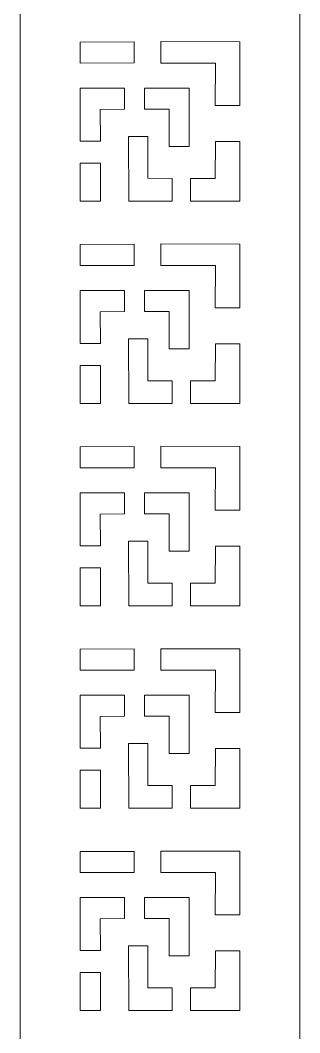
# Model space of a CAD drawing. Header units: millimetres. Extents: x -2738 to 837, y -1121 to 1678.
# Drawn here: x -1544 to -1369, y -288 to 346 of the extents above; entities that cross this region are included whole.
import ezdxf

# ---------------------------------------------------------------- set-up
doc = ezdxf.new("R2010")
doc.units = ezdxf.units.MM
doc.header["$MEASUREMENT"] = 0
doc.layers.add('Katman 1', color=7, linetype='Continuous')

msp = doc.modelspace()

# ---------------------------------------------------------------- linework, layer by layer
at = {"layer": 'Katman 1', "color": 250, "lineweight": 20}
msp.add_lwpolyline([(-1544.3639, -945.6081), (-1369.3639, -945.6081), (-1369.3639, 1004.3919), (-1544.3639, 1004.3919), (-1544.3639, -945.6081)], close=True, dxfattribs=at)
at = {"layer": 'Katman 1', "color": 250, "lineweight": 5}
for points, knots in [([(-1472.9698, 332.8711), (-1472.9698, 332.8711), (-1472.9503, 319.6868), (-1472.9503, 319.6868), (-1472.9503, 319.6868), (-1472.9503, 319.6868), (-1472.9503, 319.6868), (-1472.9503, 319.6868), (-1506.8639, 319.6225), (-1506.8639, 319.6225), (-1506.8639, 319.6225), (-1506.8639, 319.6225), (-1506.8639, 319.6225), (-1506.8639, 319.6225), (-1506.8608, 332.773), (-1506.8608, 332.773), (-1506.8608, 332.773), (-1506.8608, 332.773), (-1506.8608, 332.773), (-1506.8608, 332.773), (-1472.9698, 332.8711), (-1472.9698, 332.8711)], [0, 0, 0, 0, 0.14285714, 0.14285714, 0.14285714, 0.28571429, 0.28571429, 0.28571429, 0.42857143, 0.42857143, 0.42857143, 0.57142857, 0.57142857, 0.57142857, 0.71428571, 0.71428571, 0.71428571, 0.85714286, 0.85714286, 0.85714286, 1, 1, 1, 1]), ([(-1422.2619, 293.0499), (-1422.2619, 293.0499), (-1422.2045, 319.6649), (-1422.2045, 319.6649), (-1422.2045, 319.6649), (-1422.2045, 319.6649), (-1422.2045, 319.6649), (-1422.2045, 319.6649), (-1456.2695, 319.6649), (-1456.2695, 319.6649), (-1456.2695, 319.6649), (-1456.2695, 319.6649), (-1456.2695, 319.6649), (-1456.2695, 319.6649), (-1456.2695, 333.0711), (-1456.2695, 333.0711), (-1456.2695, 333.0711), (-1456.2695, 333.0711), (-1456.2695, 333.0711), (-1456.2695, 333.0711), (-1406.8639, 332.9419), (-1406.8639, 332.9419), (-1406.8639, 332.9419), (-1406.8639, 332.9419), (-1406.8639, 332.9419), (-1406.8639, 332.9419), (-1406.8639, 292.9838), (-1406.8639, 292.9838), (-1406.8639, 292.9838), (-1406.8639, 292.9838), (-1406.8639, 292.9838), (-1406.8639, 292.9838), (-1422.2619, 293.0499), (-1422.2619, 293.0499)], [0, 0, 0, 0, 0.09090909, 0.09090909, 0.09090909, 0.18181818, 0.18181818, 0.18181818, 0.27272727, 0.27272727, 0.27272727, 0.36363636, 0.36363636, 0.36363636, 0.45454545, 0.45454545, 0.45454545, 0.54545455, 0.54545455, 0.54545455, 0.63636364, 0.63636364, 0.63636364, 0.72727273, 0.72727273, 0.72727273, 0.81818182, 0.81818182, 0.81818182, 0.90909091, 0.90909091, 0.90909091, 1, 1, 1, 1]), ([(-1506.8632, 270.6958), (-1506.8632, 270.6958), (-1494.2156, 270.6815), (-1494.2156, 270.6815), (-1494.2156, 270.6815), (-1494.2156, 270.6815), (-1494.2156, 270.6815), (-1494.2156, 270.6815), (-1494.2738, 290.5965), (-1494.2738, 290.5965), (-1494.2738, 290.5965), (-1494.2738, 290.5965), (-1494.2738, 290.5965), (-1494.2738, 290.5965), (-1479.0618, 290.7258), (-1479.0618, 290.7258), (-1479.0618, 290.7258), (-1479.0618, 290.7258), (-1479.0618, 290.7258), (-1479.0618, 290.7258), (-1479.1832, 304.0017), (-1479.1832, 304.0017), (-1479.1832, 304.0017), (-1479.1832, 304.0017), (-1479.1832, 304.0017), (-1479.1832, 304.0017), (-1506.8639, 303.9367), (-1506.8639, 303.9367), (-1506.8639, 303.9367), (-1506.8639, 303.9367), (-1506.8639, 303.9367), (-1506.8639, 303.9367), (-1506.8632, 270.6958), (-1506.8632, 270.6958)], [0, 0, 0, 0, 0.09090909, 0.09090909, 0.09090909, 0.18181818, 0.18181818, 0.18181818, 0.27272727, 0.27272727, 0.27272727, 0.36363636, 0.36363636, 0.36363636, 0.45454545, 0.45454545, 0.45454545, 0.54545455, 0.54545455, 0.54545455, 0.63636364, 0.63636364, 0.63636364, 0.72727273, 0.72727273, 0.72727273, 0.81818182, 0.81818182, 0.81818182, 0.90909091, 0.90909091, 0.90909091, 1, 1, 1, 1]), ([(-1451.0536, 267.2977), (-1451.0536, 267.2977), (-1438.6883, 267.2977), (-1438.6883, 267.2977), (-1438.6883, 267.2977), (-1438.6883, 267.2977), (-1438.6883, 267.2977), (-1438.6883, 267.2977), (-1438.6883, 304.0017), (-1438.6883, 304.0017), (-1438.6883, 304.0017), (-1438.6883, 304.0017), (-1438.6883, 304.0017), (-1438.6883, 304.0017), (-1466.5706, 304.0017), (-1466.5706, 304.0017), (-1466.5706, 304.0017), (-1466.5706, 304.0017), (-1466.5706, 304.0017), (-1466.5706, 304.0017), (-1466.5706, 290.7258), (-1466.5706, 290.7258), (-1466.5706, 290.7258), (-1466.5706, 290.7258), (-1466.5706, 290.7258), (-1466.5706, 290.7258), (-1451.0536, 290.7258), (-1451.0536, 290.7258), (-1451.0536, 290.7258), (-1451.0536, 290.7258), (-1451.0536, 290.7258), (-1451.0536, 290.7258), (-1451.0536, 267.2977), (-1451.0536, 267.2977)], [0, 0, 0, 0, 0.09090909, 0.09090909, 0.09090909, 0.18181818, 0.18181818, 0.18181818, 0.27272727, 0.27272727, 0.27272727, 0.36363636, 0.36363636, 0.36363636, 0.45454545, 0.45454545, 0.45454545, 0.54545455, 0.54545455, 0.54545455, 0.63636364, 0.63636364, 0.63636364, 0.72727273, 0.72727273, 0.72727273, 0.81818182, 0.81818182, 0.81818182, 0.90909091, 0.90909091, 0.90909091, 1, 1, 1, 1]), ([(-1476.5756, 273.5695), (-1476.5756, 273.5695), (-1464.4425, 273.5819), (-1464.4425, 273.5819), (-1464.4425, 273.5819), (-1464.4425, 273.5819), (-1464.4425, 273.5819), (-1464.4425, 273.5819), (-1464.5007, 247.4194), (-1464.5007, 247.4194), (-1464.5007, 247.4194), (-1464.5007, 247.4194), (-1464.5007, 247.4194), (-1464.5007, 247.4194), (-1449.2888, 247.2902), (-1449.2888, 247.2902), (-1449.2888, 247.2902), (-1449.2888, 247.2902), (-1449.2888, 247.2902), (-1449.2888, 247.2902), (-1449.2888, 233.0711), (-1449.2888, 233.0711), (-1449.2888, 233.0711), (-1449.2888, 233.0711), (-1449.2888, 233.0711), (-1449.2888, 233.0711), (-1476.3781, 233.0711), (-1476.3781, 233.0711), (-1476.3781, 233.0711), (-1476.3781, 233.0711), (-1476.3781, 233.0711), (-1476.3781, 233.0711), (-1476.5756, 273.5695), (-1476.5756, 273.5695)], [0, 0, 0, 0, 0.09090909, 0.09090909, 0.09090909, 0.18181818, 0.18181818, 0.18181818, 0.27272727, 0.27272727, 0.27272727, 0.36363636, 0.36363636, 0.36363636, 0.45454545, 0.45454545, 0.45454545, 0.54545455, 0.54545455, 0.54545455, 0.63636364, 0.63636364, 0.63636364, 0.72727273, 0.72727273, 0.72727273, 0.81818182, 0.81818182, 0.81818182, 0.90909091, 0.90909091, 0.90909091, 1, 1, 1, 1]), ([(-1437.6963, 233.1125), (-1437.6963, 233.1125), (-1437.6963, 247.2515), (-1437.6963, 247.2515), (-1437.6963, 247.2515), (-1437.6963, 247.2515), (-1437.6963, 247.2515), (-1437.6963, 247.2515), (-1422.2385, 247.3174), (-1422.2385, 247.3174), (-1422.2385, 247.3174), (-1422.2385, 247.3174), (-1422.2385, 247.3174), (-1422.2385, 247.3174), (-1422.177, 270.4843), (-1422.177, 270.4843), (-1422.177, 270.4843), (-1422.177, 270.4843), (-1422.177, 270.4843), (-1422.177, 270.4843), (-1406.9302, 270.4843), (-1406.9302, 270.4843), (-1406.9302, 270.4843), (-1406.9302, 270.4843), (-1406.9302, 270.4843), (-1406.9302, 270.4843), (-1406.9302, 233.1125), (-1406.9302, 233.1125), (-1406.9302, 233.1125), (-1406.9302, 233.1125), (-1406.9302, 233.1125), (-1406.9302, 233.1125), (-1437.6963, 233.1125), (-1437.6963, 233.1125)], [0, 0, 0, 0, 0.09090909, 0.09090909, 0.09090909, 0.18181818, 0.18181818, 0.18181818, 0.27272727, 0.27272727, 0.27272727, 0.36363636, 0.36363636, 0.36363636, 0.45454545, 0.45454545, 0.45454545, 0.54545455, 0.54545455, 0.54545455, 0.63636364, 0.63636364, 0.63636364, 0.72727273, 0.72727273, 0.72727273, 0.81818182, 0.81818182, 0.81818182, 0.90909091, 0.90909091, 0.90909091, 1, 1, 1, 1]), ([(-1506.8632, 233.1125), (-1506.8632, 233.1125), (-1494.1645, 233.09), (-1494.1645, 233.09), (-1494.1645, 233.09), (-1494.1645, 233.09), (-1494.1645, 233.09), (-1494.1645, 233.09), (-1494.1352, 256.9218), (-1494.1352, 256.9218), (-1494.1352, 256.9218), (-1494.1352, 256.9218), (-1494.1352, 256.9218), (-1494.1352, 256.9218), (-1506.8639, 256.9841), (-1506.8639, 256.9841), (-1506.8639, 256.9841), (-1506.8639, 256.9841), (-1506.8639, 256.9841), (-1506.8639, 256.9841), (-1506.8632, 233.1125), (-1506.8632, 233.1125)], [0, 0, 0, 0, 0.14285714, 0.14285714, 0.14285714, 0.28571429, 0.28571429, 0.28571429, 0.42857143, 0.42857143, 0.42857143, 0.57142857, 0.57142857, 0.57142857, 0.71428571, 0.71428571, 0.71428571, 0.85714286, 0.85714286, 0.85714286, 1, 1, 1, 1]), ([(-1472.9698, 206.0811), (-1472.9698, 206.0811), (-1472.9503, 192.8968), (-1472.9503, 192.8968), (-1472.9503, 192.8968), (-1472.9503, 192.8968), (-1472.9503, 192.8968), (-1472.9503, 192.8968), (-1506.8639, 192.8325), (-1506.8639, 192.8325), (-1506.8639, 192.8325), (-1506.8639, 192.8325), (-1506.8639, 192.8325), (-1506.8639, 192.8325), (-1506.8608, 205.983), (-1506.8608, 205.983), (-1506.8608, 205.983), (-1506.8608, 205.983), (-1506.8608, 205.983), (-1506.8608, 205.983), (-1472.9698, 206.0811), (-1472.9698, 206.0811)], [0, 0, 0, 0, 0.14285714, 0.14285714, 0.14285714, 0.28571429, 0.28571429, 0.28571429, 0.42857143, 0.42857143, 0.42857143, 0.57142857, 0.57142857, 0.57142857, 0.71428571, 0.71428571, 0.71428571, 0.85714286, 0.85714286, 0.85714286, 1, 1, 1, 1]), ([(-1422.2619, 166.2599), (-1422.2619, 166.2599), (-1422.2045, 192.8749), (-1422.2045, 192.8749), (-1422.2045, 192.8749), (-1422.2045, 192.8749), (-1422.2045, 192.8749), (-1422.2045, 192.8749), (-1456.2695, 192.8749), (-1456.2695, 192.8749), (-1456.2695, 192.8749), (-1456.2695, 192.8749), (-1456.2695, 192.8749), (-1456.2695, 192.8749), (-1456.2695, 206.2811), (-1456.2695, 206.2811), (-1456.2695, 206.2811), (-1456.2695, 206.2811), (-1456.2695, 206.2811), (-1456.2695, 206.2811), (-1406.8639, 206.1519), (-1406.8639, 206.1519), (-1406.8639, 206.1519), (-1406.8639, 206.1519), (-1406.8639, 206.1519), (-1406.8639, 206.1519), (-1406.8639, 166.1938), (-1406.8639, 166.1938), (-1406.8639, 166.1938), (-1406.8639, 166.1938), (-1406.8639, 166.1938), (-1406.8639, 166.1938), (-1422.2619, 166.2599), (-1422.2619, 166.2599)], [0, 0, 0, 0, 0.09090909, 0.09090909, 0.09090909, 0.18181818, 0.18181818, 0.18181818, 0.27272727, 0.27272727, 0.27272727, 0.36363636, 0.36363636, 0.36363636, 0.45454545, 0.45454545, 0.45454545, 0.54545455, 0.54545455, 0.54545455, 0.63636364, 0.63636364, 0.63636364, 0.72727273, 0.72727273, 0.72727273, 0.81818182, 0.81818182, 0.81818182, 0.90909091, 0.90909091, 0.90909091, 1, 1, 1, 1]), ([(-1506.8632, 143.9058), (-1506.8632, 143.9058), (-1494.2156, 143.8915), (-1494.2156, 143.8915), (-1494.2156, 143.8915), (-1494.2156, 143.8915), (-1494.2156, 143.8915), (-1494.2156, 143.8915), (-1494.2738, 163.8065), (-1494.2738, 163.8065), (-1494.2738, 163.8065), (-1494.2738, 163.8065), (-1494.2738, 163.8065), (-1494.2738, 163.8065), (-1479.0618, 163.9358), (-1479.0618, 163.9358), (-1479.0618, 163.9358), (-1479.0618, 163.9358), (-1479.0618, 163.9358), (-1479.0618, 163.9358), (-1479.1832, 177.2117), (-1479.1832, 177.2117), (-1479.1832, 177.2117), (-1479.1832, 177.2117), (-1479.1832, 177.2117), (-1479.1832, 177.2117), (-1506.8639, 177.1467), (-1506.8639, 177.1467), (-1506.8639, 177.1467), (-1506.8639, 177.1467), (-1506.8639, 177.1467), (-1506.8639, 177.1467), (-1506.8632, 143.9058), (-1506.8632, 143.9058)], [0, 0, 0, 0, 0.09090909, 0.09090909, 0.09090909, 0.18181818, 0.18181818, 0.18181818, 0.27272727, 0.27272727, 0.27272727, 0.36363636, 0.36363636, 0.36363636, 0.45454545, 0.45454545, 0.45454545, 0.54545455, 0.54545455, 0.54545455, 0.63636364, 0.63636364, 0.63636364, 0.72727273, 0.72727273, 0.72727273, 0.81818182, 0.81818182, 0.81818182, 0.90909091, 0.90909091, 0.90909091, 1, 1, 1, 1]), ([(-1451.0536, 140.5077), (-1451.0536, 140.5077), (-1438.6883, 140.5077), (-1438.6883, 140.5077), (-1438.6883, 140.5077), (-1438.6883, 140.5077), (-1438.6883, 140.5077), (-1438.6883, 140.5077), (-1438.6883, 177.2117), (-1438.6883, 177.2117), (-1438.6883, 177.2117), (-1438.6883, 177.2117), (-1438.6883, 177.2117), (-1438.6883, 177.2117), (-1466.5706, 177.2117), (-1466.5706, 177.2117), (-1466.5706, 177.2117), (-1466.5706, 177.2117), (-1466.5706, 177.2117), (-1466.5706, 177.2117), (-1466.5706, 163.9358), (-1466.5706, 163.9358), (-1466.5706, 163.9358), (-1466.5706, 163.9358), (-1466.5706, 163.9358), (-1466.5706, 163.9358), (-1451.0536, 163.9358), (-1451.0536, 163.9358), (-1451.0536, 163.9358), (-1451.0536, 163.9358), (-1451.0536, 163.9358), (-1451.0536, 163.9358), (-1451.0536, 140.5077), (-1451.0536, 140.5077)], [0, 0, 0, 0, 0.09090909, 0.09090909, 0.09090909, 0.18181818, 0.18181818, 0.18181818, 0.27272727, 0.27272727, 0.27272727, 0.36363636, 0.36363636, 0.36363636, 0.45454545, 0.45454545, 0.45454545, 0.54545455, 0.54545455, 0.54545455, 0.63636364, 0.63636364, 0.63636364, 0.72727273, 0.72727273, 0.72727273, 0.81818182, 0.81818182, 0.81818182, 0.90909091, 0.90909091, 0.90909091, 1, 1, 1, 1]), ([(-1476.5756, 146.7795), (-1476.5756, 146.7795), (-1464.4425, 146.7919), (-1464.4425, 146.7919), (-1464.4425, 146.7919), (-1464.4425, 146.7919), (-1464.4425, 146.7919), (-1464.4425, 146.7919), (-1464.5007, 120.6294), (-1464.5007, 120.6294), (-1464.5007, 120.6294), (-1464.5007, 120.6294), (-1464.5007, 120.6294), (-1464.5007, 120.6294), (-1449.2888, 120.5002), (-1449.2888, 120.5002), (-1449.2888, 120.5002), (-1449.2888, 120.5002), (-1449.2888, 120.5002), (-1449.2888, 120.5002), (-1449.2888, 106.2811), (-1449.2888, 106.2811), (-1449.2888, 106.2811), (-1449.2888, 106.2811), (-1449.2888, 106.2811), (-1449.2888, 106.2811), (-1476.3781, 106.2811), (-1476.3781, 106.2811), (-1476.3781, 106.2811), (-1476.3781, 106.2811), (-1476.3781, 106.2811), (-1476.3781, 106.2811), (-1476.5756, 146.7795), (-1476.5756, 146.7795)], [0, 0, 0, 0, 0.09090909, 0.09090909, 0.09090909, 0.18181818, 0.18181818, 0.18181818, 0.27272727, 0.27272727, 0.27272727, 0.36363636, 0.36363636, 0.36363636, 0.45454545, 0.45454545, 0.45454545, 0.54545455, 0.54545455, 0.54545455, 0.63636364, 0.63636364, 0.63636364, 0.72727273, 0.72727273, 0.72727273, 0.81818182, 0.81818182, 0.81818182, 0.90909091, 0.90909091, 0.90909091, 1, 1, 1, 1]), ([(-1437.6963, 106.3225), (-1437.6963, 106.3225), (-1437.6963, 120.4615), (-1437.6963, 120.4615), (-1437.6963, 120.4615), (-1437.6963, 120.4615), (-1437.6963, 120.4615), (-1437.6963, 120.4615), (-1422.2385, 120.5274), (-1422.2385, 120.5274), (-1422.2385, 120.5274), (-1422.2385, 120.5274), (-1422.2385, 120.5274), (-1422.2385, 120.5274), (-1422.177, 143.6943), (-1422.177, 143.6943), (-1422.177, 143.6943), (-1422.177, 143.6943), (-1422.177, 143.6943), (-1422.177, 143.6943), (-1406.9302, 143.6943), (-1406.9302, 143.6943), (-1406.9302, 143.6943), (-1406.9302, 143.6943), (-1406.9302, 143.6943), (-1406.9302, 143.6943), (-1406.9302, 106.3225), (-1406.9302, 106.3225), (-1406.9302, 106.3225), (-1406.9302, 106.3225), (-1406.9302, 106.3225), (-1406.9302, 106.3225), (-1437.6963, 106.3225), (-1437.6963, 106.3225)], [0, 0, 0, 0, 0.09090909, 0.09090909, 0.09090909, 0.18181818, 0.18181818, 0.18181818, 0.27272727, 0.27272727, 0.27272727, 0.36363636, 0.36363636, 0.36363636, 0.45454545, 0.45454545, 0.45454545, 0.54545455, 0.54545455, 0.54545455, 0.63636364, 0.63636364, 0.63636364, 0.72727273, 0.72727273, 0.72727273, 0.81818182, 0.81818182, 0.81818182, 0.90909091, 0.90909091, 0.90909091, 1, 1, 1, 1]), ([(-1506.8632, 106.3225), (-1506.8632, 106.3225), (-1494.1645, 106.3), (-1494.1645, 106.3), (-1494.1645, 106.3), (-1494.1645, 106.3), (-1494.1645, 106.3), (-1494.1645, 106.3), (-1494.1352, 130.1318), (-1494.1352, 130.1318), (-1494.1352, 130.1318), (-1494.1352, 130.1318), (-1494.1352, 130.1318), (-1494.1352, 130.1318), (-1506.8639, 130.1941), (-1506.8639, 130.1941), (-1506.8639, 130.1941), (-1506.8639, 130.1941), (-1506.8639, 130.1941), (-1506.8639, 130.1941), (-1506.8632, 106.3225), (-1506.8632, 106.3225)], [0, 0, 0, 0, 0.14285714, 0.14285714, 0.14285714, 0.28571429, 0.28571429, 0.28571429, 0.42857143, 0.42857143, 0.42857143, 0.57142857, 0.57142857, 0.57142857, 0.71428571, 0.71428571, 0.71428571, 0.85714286, 0.85714286, 0.85714286, 1, 1, 1, 1]), ([(-1472.9698, 79.2911), (-1472.9698, 79.2911), (-1472.9503, 66.1068), (-1472.9503, 66.1068), (-1472.9503, 66.1068), (-1472.9503, 66.1068), (-1472.9503, 66.1068), (-1472.9503, 66.1068), (-1506.8639, 66.0425), (-1506.8639, 66.0425), (-1506.8639, 66.0425), (-1506.8639, 66.0425), (-1506.8639, 66.0425), (-1506.8639, 66.0425), (-1506.8608, 79.193), (-1506.8608, 79.193), (-1506.8608, 79.193), (-1506.8608, 79.193), (-1506.8608, 79.193), (-1506.8608, 79.193), (-1472.9698, 79.2911), (-1472.9698, 79.2911)], [0, 0, 0, 0, 0.14285714, 0.14285714, 0.14285714, 0.28571429, 0.28571429, 0.28571429, 0.42857143, 0.42857143, 0.42857143, 0.57142857, 0.57142857, 0.57142857, 0.71428571, 0.71428571, 0.71428571, 0.85714286, 0.85714286, 0.85714286, 1, 1, 1, 1]), ([(-1422.2619, 39.4699), (-1422.2619, 39.4699), (-1422.2045, 66.0849), (-1422.2045, 66.0849), (-1422.2045, 66.0849), (-1422.2045, 66.0849), (-1422.2045, 66.0849), (-1422.2045, 66.0849), (-1456.2695, 66.0849), (-1456.2695, 66.0849), (-1456.2695, 66.0849), (-1456.2695, 66.0849), (-1456.2695, 66.0849), (-1456.2695, 66.0849), (-1456.2695, 79.4911), (-1456.2695, 79.4911), (-1456.2695, 79.4911), (-1456.2695, 79.4911), (-1456.2695, 79.4911), (-1456.2695, 79.4911), (-1406.8639, 79.3619), (-1406.8639, 79.3619), (-1406.8639, 79.3619), (-1406.8639, 79.3619), (-1406.8639, 79.3619), (-1406.8639, 79.3619), (-1406.8639, 39.4038), (-1406.8639, 39.4038), (-1406.8639, 39.4038), (-1406.8639, 39.4038), (-1406.8639, 39.4038), (-1406.8639, 39.4038), (-1422.2619, 39.4699), (-1422.2619, 39.4699)], [0, 0, 0, 0, 0.09090909, 0.09090909, 0.09090909, 0.18181818, 0.18181818, 0.18181818, 0.27272727, 0.27272727, 0.27272727, 0.36363636, 0.36363636, 0.36363636, 0.45454545, 0.45454545, 0.45454545, 0.54545455, 0.54545455, 0.54545455, 0.63636364, 0.63636364, 0.63636364, 0.72727273, 0.72727273, 0.72727273, 0.81818182, 0.81818182, 0.81818182, 0.90909091, 0.90909091, 0.90909091, 1, 1, 1, 1]), ([(-1506.8632, 17.1158), (-1506.8632, 17.1158), (-1494.2156, 17.1015), (-1494.2156, 17.1015), (-1494.2156, 17.1015), (-1494.2156, 17.1015), (-1494.2156, 17.1015), (-1494.2156, 17.1015), (-1494.2738, 37.0165), (-1494.2738, 37.0165), (-1494.2738, 37.0165), (-1494.2738, 37.0165), (-1494.2738, 37.0165), (-1494.2738, 37.0165), (-1479.0618, 37.1458), (-1479.0618, 37.1458), (-1479.0618, 37.1458), (-1479.0618, 37.1458), (-1479.0618, 37.1458), (-1479.0618, 37.1458), (-1479.1832, 50.4217), (-1479.1832, 50.4217), (-1479.1832, 50.4217), (-1479.1832, 50.4217), (-1479.1832, 50.4217), (-1479.1832, 50.4217), (-1506.8639, 50.3567), (-1506.8639, 50.3567), (-1506.8639, 50.3567), (-1506.8639, 50.3567), (-1506.8639, 50.3567), (-1506.8639, 50.3567), (-1506.8632, 17.1158), (-1506.8632, 17.1158)], [0, 0, 0, 0, 0.09090909, 0.09090909, 0.09090909, 0.18181818, 0.18181818, 0.18181818, 0.27272727, 0.27272727, 0.27272727, 0.36363636, 0.36363636, 0.36363636, 0.45454545, 0.45454545, 0.45454545, 0.54545455, 0.54545455, 0.54545455, 0.63636364, 0.63636364, 0.63636364, 0.72727273, 0.72727273, 0.72727273, 0.81818182, 0.81818182, 0.81818182, 0.90909091, 0.90909091, 0.90909091, 1, 1, 1, 1]), ([(-1451.0536, 13.7177), (-1451.0536, 13.7177), (-1438.6883, 13.7177), (-1438.6883, 13.7177), (-1438.6883, 13.7177), (-1438.6883, 13.7177), (-1438.6883, 13.7177), (-1438.6883, 13.7177), (-1438.6883, 50.4217), (-1438.6883, 50.4217), (-1438.6883, 50.4217), (-1438.6883, 50.4217), (-1438.6883, 50.4217), (-1438.6883, 50.4217), (-1466.5706, 50.4217), (-1466.5706, 50.4217), (-1466.5706, 50.4217), (-1466.5706, 50.4217), (-1466.5706, 50.4217), (-1466.5706, 50.4217), (-1466.5706, 37.1458), (-1466.5706, 37.1458), (-1466.5706, 37.1458), (-1466.5706, 37.1458), (-1466.5706, 37.1458), (-1466.5706, 37.1458), (-1451.0536, 37.1458), (-1451.0536, 37.1458), (-1451.0536, 37.1458), (-1451.0536, 37.1458), (-1451.0536, 37.1458), (-1451.0536, 37.1458), (-1451.0536, 13.7177), (-1451.0536, 13.7177)], [0, 0, 0, 0, 0.09090909, 0.09090909, 0.09090909, 0.18181818, 0.18181818, 0.18181818, 0.27272727, 0.27272727, 0.27272727, 0.36363636, 0.36363636, 0.36363636, 0.45454545, 0.45454545, 0.45454545, 0.54545455, 0.54545455, 0.54545455, 0.63636364, 0.63636364, 0.63636364, 0.72727273, 0.72727273, 0.72727273, 0.81818182, 0.81818182, 0.81818182, 0.90909091, 0.90909091, 0.90909091, 1, 1, 1, 1]), ([(-1476.5756, 19.9895), (-1476.5756, 19.9895), (-1464.4425, 20.0019), (-1464.4425, 20.0019), (-1464.4425, 20.0019), (-1464.4425, 20.0019), (-1464.4425, 20.0019), (-1464.4425, 20.0019), (-1464.5007, -6.1606), (-1464.5007, -6.1606), (-1464.5007, -6.1606), (-1464.5007, -6.1606), (-1464.5007, -6.1606), (-1464.5007, -6.1606), (-1449.2888, -6.2898), (-1449.2888, -6.2898), (-1449.2888, -6.2898), (-1449.2888, -6.2898), (-1449.2888, -6.2898), (-1449.2888, -6.2898), (-1449.2888, -20.5089), (-1449.2888, -20.5089), (-1449.2888, -20.5089), (-1449.2888, -20.5089), (-1449.2888, -20.5089), (-1449.2888, -20.5089), (-1476.3781, -20.5089), (-1476.3781, -20.5089), (-1476.3781, -20.5089), (-1476.3781, -20.5089), (-1476.3781, -20.5089), (-1476.3781, -20.5089), (-1476.5756, 19.9895), (-1476.5756, 19.9895)], [0, 0, 0, 0, 0.09090909, 0.09090909, 0.09090909, 0.18181818, 0.18181818, 0.18181818, 0.27272727, 0.27272727, 0.27272727, 0.36363636, 0.36363636, 0.36363636, 0.45454545, 0.45454545, 0.45454545, 0.54545455, 0.54545455, 0.54545455, 0.63636364, 0.63636364, 0.63636364, 0.72727273, 0.72727273, 0.72727273, 0.81818182, 0.81818182, 0.81818182, 0.90909091, 0.90909091, 0.90909091, 1, 1, 1, 1]), ([(-1437.6963, -20.4675), (-1437.6963, -20.4675), (-1437.6963, -6.3285), (-1437.6963, -6.3285), (-1437.6963, -6.3285), (-1437.6963, -6.3285), (-1437.6963, -6.3285), (-1437.6963, -6.3285), (-1422.2385, -6.2626), (-1422.2385, -6.2626), (-1422.2385, -6.2626), (-1422.2385, -6.2626), (-1422.2385, -6.2626), (-1422.2385, -6.2626), (-1422.177, 16.9043), (-1422.177, 16.9043), (-1422.177, 16.9043), (-1422.177, 16.9043), (-1422.177, 16.9043), (-1422.177, 16.9043), (-1406.9302, 16.9043), (-1406.9302, 16.9043), (-1406.9302, 16.9043), (-1406.9302, 16.9043), (-1406.9302, 16.9043), (-1406.9302, 16.9043), (-1406.9302, -20.4675), (-1406.9302, -20.4675), (-1406.9302, -20.4675), (-1406.9302, -20.4675), (-1406.9302, -20.4675), (-1406.9302, -20.4675), (-1437.6963, -20.4675), (-1437.6963, -20.4675)], [0, 0, 0, 0, 0.09090909, 0.09090909, 0.09090909, 0.18181818, 0.18181818, 0.18181818, 0.27272727, 0.27272727, 0.27272727, 0.36363636, 0.36363636, 0.36363636, 0.45454545, 0.45454545, 0.45454545, 0.54545455, 0.54545455, 0.54545455, 0.63636364, 0.63636364, 0.63636364, 0.72727273, 0.72727273, 0.72727273, 0.81818182, 0.81818182, 0.81818182, 0.90909091, 0.90909091, 0.90909091, 1, 1, 1, 1]), ([(-1506.8632, -20.4675), (-1506.8632, -20.4675), (-1494.1645, -20.49), (-1494.1645, -20.49), (-1494.1645, -20.49), (-1494.1645, -20.49), (-1494.1645, -20.49), (-1494.1645, -20.49), (-1494.1352, 3.3418), (-1494.1352, 3.3418), (-1494.1352, 3.3418), (-1494.1352, 3.3418), (-1494.1352, 3.3418), (-1494.1352, 3.3418), (-1506.8639, 3.4041), (-1506.8639, 3.4041), (-1506.8639, 3.4041), (-1506.8639, 3.4041), (-1506.8639, 3.4041), (-1506.8639, 3.4041), (-1506.8632, -20.4675), (-1506.8632, -20.4675)], [0, 0, 0, 0, 0.14285714, 0.14285714, 0.14285714, 0.28571429, 0.28571429, 0.28571429, 0.42857143, 0.42857143, 0.42857143, 0.57142857, 0.57142857, 0.57142857, 0.71428571, 0.71428571, 0.71428571, 0.85714286, 0.85714286, 0.85714286, 1, 1, 1, 1]), ([(-1472.9698, -47.4989), (-1472.9698, -47.4989), (-1472.9503, -60.6832), (-1472.9503, -60.6832), (-1472.9503, -60.6832), (-1472.9503, -60.6832), (-1472.9503, -60.6832), (-1472.9503, -60.6832), (-1506.8639, -60.7475), (-1506.8639, -60.7475), (-1506.8639, -60.7475), (-1506.8639, -60.7475), (-1506.8639, -60.7475), (-1506.8639, -60.7475), (-1506.8608, -47.597), (-1506.8608, -47.597), (-1506.8608, -47.597), (-1506.8608, -47.597), (-1506.8608, -47.597), (-1506.8608, -47.597), (-1472.9698, -47.4989), (-1472.9698, -47.4989)], [0, 0, 0, 0, 0.14285714, 0.14285714, 0.14285714, 0.28571429, 0.28571429, 0.28571429, 0.42857143, 0.42857143, 0.42857143, 0.57142857, 0.57142857, 0.57142857, 0.71428571, 0.71428571, 0.71428571, 0.85714286, 0.85714286, 0.85714286, 1, 1, 1, 1]), ([(-1422.2619, -87.3201), (-1422.2619, -87.3201), (-1422.2045, -60.7051), (-1422.2045, -60.7051), (-1422.2045, -60.7051), (-1422.2045, -60.7051), (-1422.2045, -60.7051), (-1422.2045, -60.7051), (-1456.2695, -60.7051), (-1456.2695, -60.7051), (-1456.2695, -60.7051), (-1456.2695, -60.7051), (-1456.2695, -60.7051), (-1456.2695, -60.7051), (-1456.2695, -47.2989), (-1456.2695, -47.2989), (-1456.2695, -47.2989), (-1456.2695, -47.2989), (-1456.2695, -47.2989), (-1456.2695, -47.2989), (-1406.8639, -47.4281), (-1406.8639, -47.4281), (-1406.8639, -47.4281), (-1406.8639, -47.4281), (-1406.8639, -47.4281), (-1406.8639, -47.4281), (-1406.8639, -87.3862), (-1406.8639, -87.3862), (-1406.8639, -87.3862), (-1406.8639, -87.3862), (-1406.8639, -87.3862), (-1406.8639, -87.3862), (-1422.2619, -87.3201), (-1422.2619, -87.3201)], [0, 0, 0, 0, 0.09090909, 0.09090909, 0.09090909, 0.18181818, 0.18181818, 0.18181818, 0.27272727, 0.27272727, 0.27272727, 0.36363636, 0.36363636, 0.36363636, 0.45454545, 0.45454545, 0.45454545, 0.54545455, 0.54545455, 0.54545455, 0.63636364, 0.63636364, 0.63636364, 0.72727273, 0.72727273, 0.72727273, 0.81818182, 0.81818182, 0.81818182, 0.90909091, 0.90909091, 0.90909091, 1, 1, 1, 1]), ([(-1506.8632, -109.6742), (-1506.8632, -109.6742), (-1494.2156, -109.6885), (-1494.2156, -109.6885), (-1494.2156, -109.6885), (-1494.2156, -109.6885), (-1494.2156, -109.6885), (-1494.2156, -109.6885), (-1494.2738, -89.7735), (-1494.2738, -89.7735), (-1494.2738, -89.7735), (-1494.2738, -89.7735), (-1494.2738, -89.7735), (-1494.2738, -89.7735), (-1479.0618, -89.6442), (-1479.0618, -89.6442), (-1479.0618, -89.6442), (-1479.0618, -89.6442), (-1479.0618, -89.6442), (-1479.0618, -89.6442), (-1479.1832, -76.3683), (-1479.1832, -76.3683), (-1479.1832, -76.3683), (-1479.1832, -76.3683), (-1479.1832, -76.3683), (-1479.1832, -76.3683), (-1506.8639, -76.4333), (-1506.8639, -76.4333), (-1506.8639, -76.4333), (-1506.8639, -76.4333), (-1506.8639, -76.4333), (-1506.8639, -76.4333), (-1506.8632, -109.6742), (-1506.8632, -109.6742)], [0, 0, 0, 0, 0.09090909, 0.09090909, 0.09090909, 0.18181818, 0.18181818, 0.18181818, 0.27272727, 0.27272727, 0.27272727, 0.36363636, 0.36363636, 0.36363636, 0.45454545, 0.45454545, 0.45454545, 0.54545455, 0.54545455, 0.54545455, 0.63636364, 0.63636364, 0.63636364, 0.72727273, 0.72727273, 0.72727273, 0.81818182, 0.81818182, 0.81818182, 0.90909091, 0.90909091, 0.90909091, 1, 1, 1, 1]), ([(-1451.0536, -113.0723), (-1451.0536, -113.0723), (-1438.6883, -113.0723), (-1438.6883, -113.0723), (-1438.6883, -113.0723), (-1438.6883, -113.0723), (-1438.6883, -113.0723), (-1438.6883, -113.0723), (-1438.6883, -76.3683), (-1438.6883, -76.3683), (-1438.6883, -76.3683), (-1438.6883, -76.3683), (-1438.6883, -76.3683), (-1438.6883, -76.3683), (-1466.5706, -76.3683), (-1466.5706, -76.3683), (-1466.5706, -76.3683), (-1466.5706, -76.3683), (-1466.5706, -76.3683), (-1466.5706, -76.3683), (-1466.5706, -89.6442), (-1466.5706, -89.6442), (-1466.5706, -89.6442), (-1466.5706, -89.6442), (-1466.5706, -89.6442), (-1466.5706, -89.6442), (-1451.0536, -89.6442), (-1451.0536, -89.6442), (-1451.0536, -89.6442), (-1451.0536, -89.6442), (-1451.0536, -89.6442), (-1451.0536, -89.6442), (-1451.0536, -113.0723), (-1451.0536, -113.0723)], [0, 0, 0, 0, 0.09090909, 0.09090909, 0.09090909, 0.18181818, 0.18181818, 0.18181818, 0.27272727, 0.27272727, 0.27272727, 0.36363636, 0.36363636, 0.36363636, 0.45454545, 0.45454545, 0.45454545, 0.54545455, 0.54545455, 0.54545455, 0.63636364, 0.63636364, 0.63636364, 0.72727273, 0.72727273, 0.72727273, 0.81818182, 0.81818182, 0.81818182, 0.90909091, 0.90909091, 0.90909091, 1, 1, 1, 1]), ([(-1476.5756, -106.8005), (-1476.5756, -106.8005), (-1464.4425, -106.7881), (-1464.4425, -106.7881), (-1464.4425, -106.7881), (-1464.4425, -106.7881), (-1464.4425, -106.7881), (-1464.4425, -106.7881), (-1464.5007, -132.9506), (-1464.5007, -132.9506), (-1464.5007, -132.9506), (-1464.5007, -132.9506), (-1464.5007, -132.9506), (-1464.5007, -132.9506), (-1449.2888, -133.0798), (-1449.2888, -133.0798), (-1449.2888, -133.0798), (-1449.2888, -133.0798), (-1449.2888, -133.0798), (-1449.2888, -133.0798), (-1449.2888, -147.2989), (-1449.2888, -147.2989), (-1449.2888, -147.2989), (-1449.2888, -147.2989), (-1449.2888, -147.2989), (-1449.2888, -147.2989), (-1476.3781, -147.2989), (-1476.3781, -147.2989), (-1476.3781, -147.2989), (-1476.3781, -147.2989), (-1476.3781, -147.2989), (-1476.3781, -147.2989), (-1476.5756, -106.8005), (-1476.5756, -106.8005)], [0, 0, 0, 0, 0.09090909, 0.09090909, 0.09090909, 0.18181818, 0.18181818, 0.18181818, 0.27272727, 0.27272727, 0.27272727, 0.36363636, 0.36363636, 0.36363636, 0.45454545, 0.45454545, 0.45454545, 0.54545455, 0.54545455, 0.54545455, 0.63636364, 0.63636364, 0.63636364, 0.72727273, 0.72727273, 0.72727273, 0.81818182, 0.81818182, 0.81818182, 0.90909091, 0.90909091, 0.90909091, 1, 1, 1, 1]), ([(-1437.6963, -147.2575), (-1437.6963, -147.2575), (-1437.6963, -133.1185), (-1437.6963, -133.1185), (-1437.6963, -133.1185), (-1437.6963, -133.1185), (-1437.6963, -133.1185), (-1437.6963, -133.1185), (-1422.2385, -133.0526), (-1422.2385, -133.0526), (-1422.2385, -133.0526), (-1422.2385, -133.0526), (-1422.2385, -133.0526), (-1422.2385, -133.0526), (-1422.177, -109.8857), (-1422.177, -109.8857), (-1422.177, -109.8857), (-1422.177, -109.8857), (-1422.177, -109.8857), (-1422.177, -109.8857), (-1406.9302, -109.8857), (-1406.9302, -109.8857), (-1406.9302, -109.8857), (-1406.9302, -109.8857), (-1406.9302, -109.8857), (-1406.9302, -109.8857), (-1406.9302, -147.2575), (-1406.9302, -147.2575), (-1406.9302, -147.2575), (-1406.9302, -147.2575), (-1406.9302, -147.2575), (-1406.9302, -147.2575), (-1437.6963, -147.2575), (-1437.6963, -147.2575)], [0, 0, 0, 0, 0.09090909, 0.09090909, 0.09090909, 0.18181818, 0.18181818, 0.18181818, 0.27272727, 0.27272727, 0.27272727, 0.36363636, 0.36363636, 0.36363636, 0.45454545, 0.45454545, 0.45454545, 0.54545455, 0.54545455, 0.54545455, 0.63636364, 0.63636364, 0.63636364, 0.72727273, 0.72727273, 0.72727273, 0.81818182, 0.81818182, 0.81818182, 0.90909091, 0.90909091, 0.90909091, 1, 1, 1, 1]), ([(-1506.8632, -147.2575), (-1506.8632, -147.2575), (-1494.1645, -147.28), (-1494.1645, -147.28), (-1494.1645, -147.28), (-1494.1645, -147.28), (-1494.1645, -147.28), (-1494.1645, -147.28), (-1494.1352, -123.4482), (-1494.1352, -123.4482), (-1494.1352, -123.4482), (-1494.1352, -123.4482), (-1494.1352, -123.4482), (-1494.1352, -123.4482), (-1506.8639, -123.3859), (-1506.8639, -123.3859), (-1506.8639, -123.3859), (-1506.8639, -123.3859), (-1506.8639, -123.3859), (-1506.8639, -123.3859), (-1506.8632, -147.2575), (-1506.8632, -147.2575)], [0, 0, 0, 0, 0.14285714, 0.14285714, 0.14285714, 0.28571429, 0.28571429, 0.28571429, 0.42857143, 0.42857143, 0.42857143, 0.57142857, 0.57142857, 0.57142857, 0.71428571, 0.71428571, 0.71428571, 0.85714286, 0.85714286, 0.85714286, 1, 1, 1, 1]), ([(-1472.9698, -174.2889), (-1472.9698, -174.2889), (-1472.9503, -187.4732), (-1472.9503, -187.4732), (-1472.9503, -187.4732), (-1472.9503, -187.4732), (-1472.9503, -187.4732), (-1472.9503, -187.4732), (-1506.8639, -187.5375), (-1506.8639, -187.5375), (-1506.8639, -187.5375), (-1506.8639, -187.5375), (-1506.8639, -187.5375), (-1506.8639, -187.5375), (-1506.8608, -174.387), (-1506.8608, -174.387), (-1506.8608, -174.387), (-1506.8608, -174.387), (-1506.8608, -174.387), (-1506.8608, -174.387), (-1472.9698, -174.2889), (-1472.9698, -174.2889)], [0, 0, 0, 0, 0.14285714, 0.14285714, 0.14285714, 0.28571429, 0.28571429, 0.28571429, 0.42857143, 0.42857143, 0.42857143, 0.57142857, 0.57142857, 0.57142857, 0.71428571, 0.71428571, 0.71428571, 0.85714286, 0.85714286, 0.85714286, 1, 1, 1, 1]), ([(-1422.2619, -214.1101), (-1422.2619, -214.1101), (-1422.2045, -187.4951), (-1422.2045, -187.4951), (-1422.2045, -187.4951), (-1422.2045, -187.4951), (-1422.2045, -187.4951), (-1422.2045, -187.4951), (-1456.2695, -187.4951), (-1456.2695, -187.4951), (-1456.2695, -187.4951), (-1456.2695, -187.4951), (-1456.2695, -187.4951), (-1456.2695, -187.4951), (-1456.2695, -174.0889), (-1456.2695, -174.0889), (-1456.2695, -174.0889), (-1456.2695, -174.0889), (-1456.2695, -174.0889), (-1456.2695, -174.0889), (-1406.8639, -174.2181), (-1406.8639, -174.2181), (-1406.8639, -174.2181), (-1406.8639, -174.2181), (-1406.8639, -174.2181), (-1406.8639, -174.2181), (-1406.8639, -214.1762), (-1406.8639, -214.1762), (-1406.8639, -214.1762), (-1406.8639, -214.1762), (-1406.8639, -214.1762), (-1406.8639, -214.1762), (-1422.2619, -214.1101), (-1422.2619, -214.1101)], [0, 0, 0, 0, 0.09090909, 0.09090909, 0.09090909, 0.18181818, 0.18181818, 0.18181818, 0.27272727, 0.27272727, 0.27272727, 0.36363636, 0.36363636, 0.36363636, 0.45454545, 0.45454545, 0.45454545, 0.54545455, 0.54545455, 0.54545455, 0.63636364, 0.63636364, 0.63636364, 0.72727273, 0.72727273, 0.72727273, 0.81818182, 0.81818182, 0.81818182, 0.90909091, 0.90909091, 0.90909091, 1, 1, 1, 1]), ([(-1506.8632, -236.4642), (-1506.8632, -236.4642), (-1494.2156, -236.4785), (-1494.2156, -236.4785), (-1494.2156, -236.4785), (-1494.2156, -236.4785), (-1494.2156, -236.4785), (-1494.2156, -236.4785), (-1494.2738, -216.5635), (-1494.2738, -216.5635), (-1494.2738, -216.5635), (-1494.2738, -216.5635), (-1494.2738, -216.5635), (-1494.2738, -216.5635), (-1479.0618, -216.4342), (-1479.0618, -216.4342), (-1479.0618, -216.4342), (-1479.0618, -216.4342), (-1479.0618, -216.4342), (-1479.0618, -216.4342), (-1479.1832, -203.1583), (-1479.1832, -203.1583), (-1479.1832, -203.1583), (-1479.1832, -203.1583), (-1479.1832, -203.1583), (-1479.1832, -203.1583), (-1506.8639, -203.2233), (-1506.8639, -203.2233), (-1506.8639, -203.2233), (-1506.8639, -203.2233), (-1506.8639, -203.2233), (-1506.8639, -203.2233), (-1506.8632, -236.4642), (-1506.8632, -236.4642)], [0, 0, 0, 0, 0.09090909, 0.09090909, 0.09090909, 0.18181818, 0.18181818, 0.18181818, 0.27272727, 0.27272727, 0.27272727, 0.36363636, 0.36363636, 0.36363636, 0.45454545, 0.45454545, 0.45454545, 0.54545455, 0.54545455, 0.54545455, 0.63636364, 0.63636364, 0.63636364, 0.72727273, 0.72727273, 0.72727273, 0.81818182, 0.81818182, 0.81818182, 0.90909091, 0.90909091, 0.90909091, 1, 1, 1, 1]), ([(-1451.0536, -239.8623), (-1451.0536, -239.8623), (-1438.6883, -239.8623), (-1438.6883, -239.8623), (-1438.6883, -239.8623), (-1438.6883, -239.8623), (-1438.6883, -239.8623), (-1438.6883, -239.8623), (-1438.6883, -203.1583), (-1438.6883, -203.1583), (-1438.6883, -203.1583), (-1438.6883, -203.1583), (-1438.6883, -203.1583), (-1438.6883, -203.1583), (-1466.5706, -203.1583), (-1466.5706, -203.1583), (-1466.5706, -203.1583), (-1466.5706, -203.1583), (-1466.5706, -203.1583), (-1466.5706, -203.1583), (-1466.5706, -216.4342), (-1466.5706, -216.4342), (-1466.5706, -216.4342), (-1466.5706, -216.4342), (-1466.5706, -216.4342), (-1466.5706, -216.4342), (-1451.0536, -216.4342), (-1451.0536, -216.4342), (-1451.0536, -216.4342), (-1451.0536, -216.4342), (-1451.0536, -216.4342), (-1451.0536, -216.4342), (-1451.0536, -239.8623), (-1451.0536, -239.8623)], [0, 0, 0, 0, 0.09090909, 0.09090909, 0.09090909, 0.18181818, 0.18181818, 0.18181818, 0.27272727, 0.27272727, 0.27272727, 0.36363636, 0.36363636, 0.36363636, 0.45454545, 0.45454545, 0.45454545, 0.54545455, 0.54545455, 0.54545455, 0.63636364, 0.63636364, 0.63636364, 0.72727273, 0.72727273, 0.72727273, 0.81818182, 0.81818182, 0.81818182, 0.90909091, 0.90909091, 0.90909091, 1, 1, 1, 1]), ([(-1476.5756, -233.5905), (-1476.5756, -233.5905), (-1464.4425, -233.5781), (-1464.4425, -233.5781), (-1464.4425, -233.5781), (-1464.4425, -233.5781), (-1464.4425, -233.5781), (-1464.4425, -233.5781), (-1464.5007, -259.7406), (-1464.5007, -259.7406), (-1464.5007, -259.7406), (-1464.5007, -259.7406), (-1464.5007, -259.7406), (-1464.5007, -259.7406), (-1449.2888, -259.8698), (-1449.2888, -259.8698), (-1449.2888, -259.8698), (-1449.2888, -259.8698), (-1449.2888, -259.8698), (-1449.2888, -259.8698), (-1449.2888, -274.0889), (-1449.2888, -274.0889), (-1449.2888, -274.0889), (-1449.2888, -274.0889), (-1449.2888, -274.0889), (-1449.2888, -274.0889), (-1476.3781, -274.0889), (-1476.3781, -274.0889), (-1476.3781, -274.0889), (-1476.3781, -274.0889), (-1476.3781, -274.0889), (-1476.3781, -274.0889), (-1476.5756, -233.5905), (-1476.5756, -233.5905)], [0, 0, 0, 0, 0.09090909, 0.09090909, 0.09090909, 0.18181818, 0.18181818, 0.18181818, 0.27272727, 0.27272727, 0.27272727, 0.36363636, 0.36363636, 0.36363636, 0.45454545, 0.45454545, 0.45454545, 0.54545455, 0.54545455, 0.54545455, 0.63636364, 0.63636364, 0.63636364, 0.72727273, 0.72727273, 0.72727273, 0.81818182, 0.81818182, 0.81818182, 0.90909091, 0.90909091, 0.90909091, 1, 1, 1, 1]), ([(-1437.6963, -274.0475), (-1437.6963, -274.0475), (-1437.6963, -259.9085), (-1437.6963, -259.9085), (-1437.6963, -259.9085), (-1437.6963, -259.9085), (-1437.6963, -259.9085), (-1437.6963, -259.9085), (-1422.2385, -259.8426), (-1422.2385, -259.8426), (-1422.2385, -259.8426), (-1422.2385, -259.8426), (-1422.2385, -259.8426), (-1422.2385, -259.8426), (-1422.177, -236.6757), (-1422.177, -236.6757), (-1422.177, -236.6757), (-1422.177, -236.6757), (-1422.177, -236.6757), (-1422.177, -236.6757), (-1406.9302, -236.6757), (-1406.9302, -236.6757), (-1406.9302, -236.6757), (-1406.9302, -236.6757), (-1406.9302, -236.6757), (-1406.9302, -236.6757), (-1406.9302, -274.0475), (-1406.9302, -274.0475), (-1406.9302, -274.0475), (-1406.9302, -274.0475), (-1406.9302, -274.0475), (-1406.9302, -274.0475), (-1437.6963, -274.0475), (-1437.6963, -274.0475)], [0, 0, 0, 0, 0.09090909, 0.09090909, 0.09090909, 0.18181818, 0.18181818, 0.18181818, 0.27272727, 0.27272727, 0.27272727, 0.36363636, 0.36363636, 0.36363636, 0.45454545, 0.45454545, 0.45454545, 0.54545455, 0.54545455, 0.54545455, 0.63636364, 0.63636364, 0.63636364, 0.72727273, 0.72727273, 0.72727273, 0.81818182, 0.81818182, 0.81818182, 0.90909091, 0.90909091, 0.90909091, 1, 1, 1, 1]), ([(-1506.8632, -274.0475), (-1506.8632, -274.0475), (-1494.1645, -274.07), (-1494.1645, -274.07), (-1494.1645, -274.07), (-1494.1645, -274.07), (-1494.1645, -274.07), (-1494.1645, -274.07), (-1494.1352, -250.2382), (-1494.1352, -250.2382), (-1494.1352, -250.2382), (-1494.1352, -250.2382), (-1494.1352, -250.2382), (-1494.1352, -250.2382), (-1506.8639, -250.1759), (-1506.8639, -250.1759), (-1506.8639, -250.1759), (-1506.8639, -250.1759), (-1506.8639, -250.1759), (-1506.8639, -250.1759), (-1506.8632, -274.0475), (-1506.8632, -274.0475)], [0, 0, 0, 0, 0.14285714, 0.14285714, 0.14285714, 0.28571429, 0.28571429, 0.28571429, 0.42857143, 0.42857143, 0.42857143, 0.57142857, 0.57142857, 0.57142857, 0.71428571, 0.71428571, 0.71428571, 0.85714286, 0.85714286, 0.85714286, 1, 1, 1, 1])]:
    msp.add_open_spline(points, degree=3, knots=knots, dxfattribs=at)

doc.saveas('drawing.dxf')
